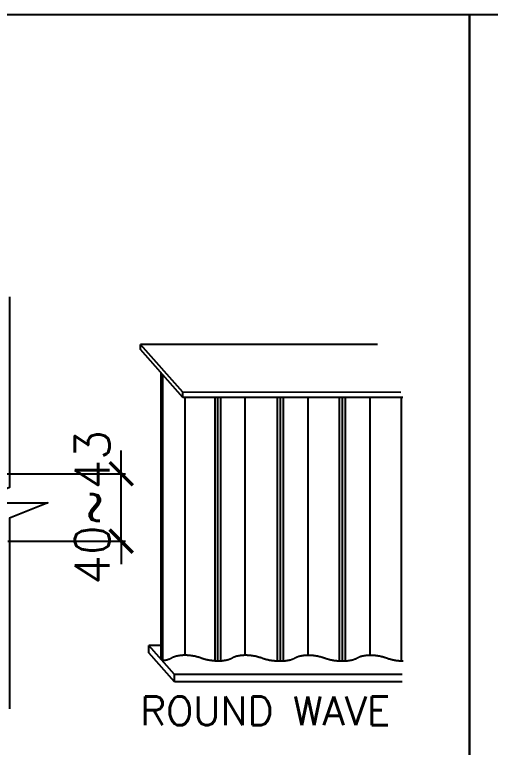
# Model space of a CAD drawing. Header units: metres. Extents: x -297536 to 1852864, y -630451 to -422551.
# Drawn here: x 1604573 to 1610732, y -497772 to -488279 of the extents above; entities that cross this region are included whole.
import ezdxf
from ezdxf.enums import TextEntityAlignment as Align

# ---------------------------------------------------------------- set-up
doc = ezdxf.new("R2010")
doc.units = ezdxf.units.M
doc.header["$LTSCALE"] = 700
doc.linetypes.add('XKITLINE00', pattern=[0])
for name, color, linetype in [('5C', 3, 'Continuous'), ('DIM', 7, 'Continuous'), ('HID', 251, 'Continuous'), ('MAIN', 1, 'Continuous'), ('TEX', 3, 'Continuous')]:
    doc.layers.add(name, color=color, linetype=linetype)
doc.styles.add('HGTXT', font='romans.shx', dxfattribs={"bigfont": 'WHGTXT.shx'})
doc.dimstyles.new('KJ', dxfattribs={"dimscale": 700, "dimtxt": 1.5, "dimasz": 1, "dimexe": 0.18, "dimexo": 2, "dimgap": 0.5, "dimtad": 1, "dimdec": 0, "dimzin": 0, "dimdsep": 46, "dimlunit": 6, "dimtxsty": 'HGTXT', "dimblk": 'ARCHTICK', "dimcen": 0.09, "dimclrt": 3, "dimadec": 0, "dimazin": 0, "dimtfac": 1, "dimtdec": 0, "dimtix": 1, "dimtmove": 0, "dimatfit": 0, "dimldrblk": 'OBLIQUE', "dimfxl": 1, "dimtolj": 1, "dimtzin": 0, "dimarcsym": 0})

# ---------------------------------------------------------------- blocks, each defined once
blk = doc.blocks.new('_ArchTick')
at = {"color": 0, "linetype": 'ByBlock', "const_width": 0.15}
blk.add_lwpolyline([(-0.5, -0.5), (0.5, 0.5)], dxfattribs=at)
blk = doc.blocks.new('*D753')
at = {"layer": 'Defpoints', "color": 0, "transparency": 16777216}
for p in [(1603302.1, -494227.6), (1605953.2, -494227.6), (1603886.5, -495100.9)]:
    blk.add_point(p, dxfattribs=at)
at = {"layer": 'DIM', "color": 0, "lineweight": -2, "transparency": 16777216}
for p, q in [((1605953.2, -494227.6), (1605953.2, -493927.6)), ((1603902.1, -494227.6), (1606007.2, -494227.6)), ((1605953.2, -495100.9), (1605953.2, -494227.6)), ((1604486.5, -495100.9), (1606007.2, -495100.9)), ((1605953.2, -495100.9), (1605953.2, -495400.9))]:
    blk.add_line(p, q, dxfattribs=at)
at = {"layer": 'DIM', "color": 0, "lineweight": -2, "transparency": 16777216, "xscale": 300, "yscale": 300, "zscale": 300}
for p, rotation in [((1605953.2, -494227.6), 270), ((1605953.2, -495100.9), 90)]:
    blk.add_blockref('_ArchTick', p, dxfattribs=dict(at, rotation=rotation))
at = {"layer": 'DIM', "color": 3, "transparency": 16777216, "insert": (1605578.2, -494664.2), "char_height": 450, "attachment_point": 5, "rotation": 90, "style": 'HGTXT'}
blk.add_mtext('\\A1;40~43', dxfattribs=at)
blk = doc.blocks.new('_Oblique')
at = {"color": 0, "linetype": 'ByBlock', "lineweight": -2}
blk.add_line((-0.5, -0.5), (0.5, 0.5), dxfattribs=at)
blk = doc.blocks.new('ECO')
at = {"layer": '5C'}
for p, q in [((111070, -709914), (111070, -709833)), ((111731, -710584), (111070, -709833)), ((114778, -709834), (111070, -709833)), ((111731, -710665), (111070, -709914)), ((111388, -710276), (111387, -714765)), ((111413, -710303), (111412, -714793)), ((111731, -710665), (111731, -710584)), ((115146, -710585), (111731, -710584)), ((115175, -710666), (111731, -710665)), ((111388, -714553), (111200, -714553)), ((111200, -714668), (111200, -714553)), ((111600, -715006), (111200, -714553)), ((111600, -715122), (111200, -714668)), ((111600, -715122), (111600, -715006)), ((115166, -715007), (111600, -715006)), ((115166, -715123), (111600, -715122))]:
    blk.add_line(p, q, dxfattribs=at)
at = {"layer": 'HID'}
for p, q in [((111769, -714705), (111769, -710665)), ((112237, -714795), (112237, -710666)), ((112277, -714798), (112277, -710668)), ((112328, -714795), (112328, -710666)), ((112700, -710666), (112700, -714705)), ((113212, -714797), (113212, -710666)), ((113258, -714795), (113258, -710664)), ((113308, -714792), (113308, -710661)), ((113686, -710666), (113686, -714706)), ((114184, -714798), (114184, -710666)), ((114232, -714799), (114232, -710668)), ((114279, -714795), (114279, -710664)), ((114659, -710666), (114659, -714706)), ((115157, -714798), (115157, -710666))]:
    blk.add_line(p, q, dxfattribs=at)
at = {"layer": 'HID', "linetype": 'XKITLINE00'}
for p, q in [((111718, -714706), (111710, -714707)), ((111726, -714706), (111718, -714706)), ((111735, -714705), (111726, -714706)), ((111743, -714705), (111735, -714705)), ((111752, -714705), (111743, -714705)), ((111760, -714705), (111752, -714705)), ((111769, -714705), (111760, -714705)), ((111778, -714705), (111769, -714705)), ((111787, -714705), (111778, -714705)), ((111795, -714705), (111787, -714705)), ((111804, -714706), (111795, -714705)), ((111813, -714706), (111804, -714706)), ((111822, -714707), (111813, -714706)), ((112673, -714706), (112665, -714707)), ((112682, -714706), (112673, -714706)), ((112690, -714705), (112682, -714706)), ((112699, -714705), (112690, -714705)), ((112707, -714705), (112699, -714705)), ((112716, -714705), (112707, -714705)), ((112725, -714705), (112716, -714705)), ((112734, -714705), (112725, -714705)), ((112742, -714706), (112734, -714705)), ((112751, -714706), (112742, -714706)), ((112760, -714707), (112751, -714706)), ((113691, -714706), (113683, -714706)), ((113700, -714706), (113691, -714706)), ((113709, -714706), (113700, -714706)), ((114664, -714706), (114655, -714706)), ((114673, -714706), (114664, -714706)), ((114681, -714706), (114673, -714706)), ((111420, -714792), (111412, -714793)), ((111428, -714790), (111420, -714792)), ((111436, -714789), (111428, -714790)), ((111444, -714788), (111436, -714789)), ((111452, -714786), (111444, -714788)), ((111460, -714785), (111452, -714786)), ((111467, -714783), (111460, -714785)), ((111475, -714781), (111467, -714783)), ((111482, -714780), (111475, -714781)), ((111489, -714778), (111482, -714780)), ((111496, -714776), (111489, -714778)), ((111503, -714773), (111496, -714776)), ((111509, -714771), (111503, -714773)), ((111516, -714769), (111509, -714771)), ((111522, -714766), (111516, -714769)), ((111528, -714764), (111522, -714766)), ((111534, -714761), (111528, -714764)), ((111540, -714758), (111534, -714761)), ((111545, -714756), (111540, -714758)), ((111550, -714753), (111545, -714756)), ((111556, -714750), (111550, -714753)), ((111561, -714747), (111556, -714750)), ((111566, -714744), (111561, -714747)), ((111571, -714741), (111566, -714744)), ((111576, -714739), (111571, -714741)), ((111582, -714736), (111576, -714739)), ((111588, -714734), (111582, -714736)), ((111594, -714731), (111588, -714734)), ((111600, -714729), (111594, -714731)), ((111606, -714727), (111600, -714729)), ((111613, -714725), (111606, -714727)), ((111620, -714723), (111613, -714725)), ((111626, -714721), (111620, -714723)), ((111633, -714719), (111626, -714721)), ((111640, -714718), (111633, -714719)), ((111648, -714716), (111640, -714718)), ((111655, -714715), (111648, -714716)), ((111662, -714713), (111655, -714715)), ((111670, -714712), (111662, -714713)), ((111678, -714711), (111670, -714712)), ((111686, -714710), (111678, -714711)), ((111694, -714709), (111686, -714710)), ((111702, -714708), (111694, -714709)), ((111710, -714707), (111702, -714708)), ((111831, -714708), (111822, -714707)), ((111840, -714709), (111831, -714708)), ((111849, -714710), (111840, -714709)), ((111858, -714711), (111849, -714710)), ((111867, -714712), (111858, -714711)), ((111875, -714713), (111867, -714712)), ((111884, -714715), (111875, -714713)), ((111893, -714716), (111884, -714715)), ((111902, -714718), (111893, -714716)), ((111911, -714719), (111902, -714718)), ((111920, -714721), (111911, -714719)), ((111928, -714723), (111920, -714721)), ((111937, -714725), (111928, -714723)), ((111945, -714727), (111937, -714725)), ((111954, -714729), (111945, -714727)), ((111962, -714732), (111954, -714729)), ((111971, -714734), (111962, -714732)), ((111979, -714736), (111971, -714734)), ((111987, -714739), (111979, -714736)), ((111995, -714741), (111987, -714739)), ((112003, -714744), (111995, -714741)), ((112011, -714747), (112003, -714744)), ((112019, -714750), (112011, -714747)), ((112027, -714753), (112019, -714750)), ((112035, -714756), (112027, -714753)), ((112044, -714759), (112035, -714756)), ((112052, -714761), (112044, -714759)), ((112061, -714764), (112052, -714761)), ((112070, -714766), (112061, -714764)), ((112078, -714769), (112070, -714766)), ((112087, -714771), (112078, -714769)), ((112096, -714774), (112087, -714771)), ((112105, -714776), (112096, -714774)), ((112114, -714778), (112105, -714776)), ((112123, -714780), (112114, -714778)), ((112132, -714782), (112123, -714780)), ((112141, -714783), (112132, -714782)), ((112150, -714785), (112141, -714783)), ((112160, -714787), (112150, -714785)), ((112169, -714788), (112160, -714787)), ((112178, -714789), (112169, -714788)), ((112188, -714791), (112178, -714789)), ((112197, -714792), (112188, -714791)), ((112206, -714793), (112197, -714792)), ((112215, -714794), (112206, -714793)), ((112225, -714794), (112215, -714794)), ((112234, -714795), (112225, -714794)), ((112243, -714796), (112234, -714795)), ((112253, -714796), (112243, -714796)), ((112262, -714797), (112253, -714796)), ((112271, -714797), (112262, -714797)), ((112280, -714797), (112271, -714797)), ((112289, -714797), (112280, -714797)), ((112298, -714797), (112289, -714797)), ((112307, -714797), (112298, -714797)), ((112316, -714796), (112307, -714797)), ((112325, -714796), (112316, -714796)), ((112333, -714795), (112325, -714796)), ((112342, -714795), (112333, -714795)), ((112350, -714794), (112342, -714795)), ((112359, -714793), (112350, -714794)), ((112367, -714792), (112359, -714793)), ((112375, -714791), (112367, -714792)), ((112383, -714789), (112375, -714791)), ((112391, -714788), (112383, -714789)), ((112399, -714787), (112391, -714788)), ((112407, -714785), (112399, -714787)), ((112414, -714783), (112407, -714785)), ((112422, -714782), (112414, -714783)), ((112429, -714780), (112422, -714782)), ((112436, -714778), (112429, -714780)), ((112443, -714776), (112436, -714778)), ((112450, -714774), (112443, -714776)), ((112456, -714771), (112450, -714774)), ((112463, -714769), (112456, -714771)), ((112469, -714767), (112463, -714769)), ((112475, -714764), (112469, -714767)), ((112481, -714761), (112475, -714764)), ((112487, -714759), (112481, -714761)), ((112492, -714756), (112487, -714759)), ((112498, -714753), (112492, -714756)), ((112503, -714750), (112498, -714753)), ((112508, -714747), (112503, -714750)), ((112513, -714744), (112508, -714747)), ((112518, -714742), (112513, -714744)), ((112523, -714739), (112518, -714742)), ((112529, -714736), (112523, -714739)), ((112535, -714734), (112529, -714736)), ((112541, -714732), (112535, -714734)), ((112547, -714729), (112541, -714732)), ((112553, -714727), (112547, -714729)), ((112560, -714725), (112553, -714727)), ((112567, -714723), (112560, -714725)), ((112573, -714721), (112567, -714723)), ((112580, -714719), (112573, -714721)), ((112587, -714718), (112580, -714719)), ((112595, -714716), (112587, -714718)), ((112602, -714715), (112595, -714716)), ((112610, -714713), (112602, -714715)), ((112617, -714712), (112610, -714713)), ((112625, -714711), (112617, -714712)), ((112633, -714710), (112625, -714711)), ((112641, -714709), (112633, -714710)), ((112649, -714708), (112641, -714709)), ((112657, -714707), (112649, -714708)), ((112665, -714707), (112657, -714707)), ((112769, -714707), (112760, -714707)), ((112778, -714708), (112769, -714707)), ((112787, -714709), (112778, -714708)), ((112796, -714710), (112787, -714709)), ((112805, -714711), (112796, -714710)), ((112814, -714712), (112805, -714711)), ((112823, -714713), (112814, -714712)), ((112831, -714715), (112823, -714713)), ((112840, -714716), (112831, -714715)), ((112849, -714718), (112840, -714716)), ((112858, -714720), (112849, -714718)), ((112867, -714721), (112858, -714720)), ((112875, -714723), (112867, -714721)), ((112884, -714725), (112875, -714723)), ((112893, -714727), (112884, -714725)), ((112901, -714729), (112893, -714727)), ((112910, -714732), (112901, -714729)), ((112918, -714734), (112910, -714732)), ((112926, -714737), (112918, -714734)), ((112934, -714739), (112926, -714737)), ((112942, -714742), (112934, -714739)), ((112950, -714744), (112942, -714742)), ((112958, -714747), (112950, -714744)), ((112966, -714750), (112958, -714747)), ((112974, -714753), (112966, -714750)), ((112983, -714756), (112974, -714753)), ((112991, -714759), (112983, -714756)), ((112999, -714761), (112991, -714759)), ((113008, -714764), (112999, -714761)), ((113017, -714767), (113008, -714764)), ((113025, -714769), (113017, -714767)), ((113034, -714772), (113025, -714769)), ((113043, -714774), (113034, -714772)), ((113052, -714776), (113043, -714774)), ((113061, -714778), (113052, -714776)), ((113070, -714780), (113061, -714778)), ((113079, -714782), (113070, -714780)), ((113088, -714784), (113079, -714782)), ((113098, -714785), (113088, -714784)), ((113107, -714787), (113098, -714785)), ((113116, -714788), (113107, -714787)), ((113125, -714790), (113116, -714788)), ((113135, -714791), (113125, -714790)), ((113144, -714792), (113135, -714791)), ((113153, -714793), (113144, -714792)), ((113163, -714794), (113153, -714793)), ((113172, -714795), (113163, -714794)), ((113181, -714795), (113172, -714795)), ((113190, -714796), (113181, -714795)), ((113200, -714796), (113190, -714796)), ((113209, -714797), (113200, -714796)), ((113218, -714797), (113209, -714797)), ((113227, -714797), (113218, -714797)), ((113236, -714798), (113227, -714797)), ((113245, -714798), (113236, -714798)), ((113255, -714798), (113245, -714798)), ((113264, -714798), (113255, -714798)), ((113273, -714798), (113264, -714798)), ((113282, -714798), (113273, -714798)), ((113291, -714798), (113282, -714798)), ((113299, -714798), (113291, -714798)), ((113308, -714797), (113299, -714798)), ((113317, -714797), (113308, -714797)), ((113326, -714796), (113317, -714797)), ((113334, -714795), (113326, -714796)), ((113342, -714794), (113334, -714795)), ((113351, -714793), (113342, -714794)), ((113359, -714792), (113351, -714793)), ((113367, -714791), (113359, -714792)), ((113375, -714789), (113367, -714791)), ((113383, -714788), (113375, -714789)), ((113390, -714786), (113383, -714788)), ((113398, -714785), (113390, -714786)), ((113405, -714783), (113398, -714785)), ((113413, -714781), (113405, -714783)), ((113420, -714779), (113413, -714781)), ((113427, -714777), (113420, -714779)), ((113433, -714775), (113427, -714777)), ((113440, -714773), (113433, -714775)), ((113446, -714770), (113440, -714773)), ((113453, -714768), (113446, -714770)), ((113459, -714765), (113453, -714768)), ((113465, -714763), (113459, -714765)), ((113470, -714760), (113465, -714763)), ((113476, -714757), (113470, -714760)), ((113481, -714754), (113476, -714757)), ((113486, -714751), (113481, -714754)), ((113491, -714748), (113486, -714751)), ((113496, -714746), (113491, -714748)), ((113502, -714743), (113496, -714746)), ((113507, -714740), (113502, -714743)), ((113513, -714738), (113507, -714740)), ((113519, -714735), (113513, -714738)), ((113525, -714733), (113519, -714735)), ((113531, -714731), (113525, -714733)), ((113537, -714729), (113531, -714731)), ((113544, -714726), (113537, -714729)), ((113550, -714725), (113544, -714726)), ((113557, -714723), (113550, -714725)), ((113564, -714721), (113557, -714723)), ((113571, -714719), (113564, -714721)), ((113578, -714718), (113571, -714719)), ((113586, -714716), (113578, -714718)), ((113593, -714715), (113586, -714716)), ((113601, -714713), (113593, -714715)), ((113609, -714712), (113601, -714713)), ((113616, -714711), (113609, -714712)), ((113624, -714710), (113616, -714711)), ((113632, -714709), (113624, -714710)), ((113641, -714709), (113632, -714709)), ((113649, -714708), (113641, -714709)), ((113657, -714707), (113649, -714708)), ((113666, -714707), (113657, -714707)), ((113674, -714707), (113666, -714707)), ((113683, -714706), (113674, -714707)), ((113717, -714707), (113709, -714706)), ((113726, -714707), (113717, -714707)), ((113735, -714707), (113726, -714707)), ((113744, -714708), (113735, -714707)), ((113753, -714709), (113744, -714708)), ((113762, -714709), (113753, -714709)), ((113771, -714710), (113762, -714709)), ((113780, -714711), (113771, -714710)), ((113788, -714712), (113780, -714711)), ((113797, -714713), (113788, -714712)), ((113806, -714715), (113797, -714713)), ((113815, -714716), (113806, -714715)), ((113824, -714718), (113815, -714716)), ((113833, -714719), (113824, -714718)), ((113842, -714721), (113833, -714719)), ((113850, -714723), (113842, -714721)), ((113859, -714725), (113850, -714723)), ((113868, -714727), (113859, -714725)), ((113876, -714729), (113868, -714727)), ((113885, -714731), (113876, -714729)), ((113893, -714733), (113885, -714731)), ((113902, -714735), (113893, -714733)), ((113910, -714738), (113902, -714735)), ((113918, -714740), (113910, -714738)), ((113926, -714743), (113918, -714740)), ((113934, -714746), (113926, -714743)), ((113942, -714749), (113934, -714746)), ((113950, -714751), (113942, -714749)), ((113958, -714754), (113950, -714751)), ((113966, -714757), (113958, -714754)), ((113975, -714760), (113966, -714757)), ((113983, -714763), (113975, -714760)), ((113992, -714765), (113983, -714763)), ((114000, -714768), (113992, -714765)), ((114009, -714770), (114000, -714768)), ((114018, -714773), (114009, -714770)), ((114027, -714775), (114018, -714773)), ((114036, -714777), (114027, -714775)), ((114045, -714779), (114036, -714777)), ((114054, -714781), (114045, -714779)), ((114063, -714783), (114054, -714781)), ((114072, -714785), (114063, -714783)), ((114081, -714787), (114072, -714785)), ((114091, -714788), (114081, -714787)), ((114100, -714790), (114091, -714788)), ((114109, -714791), (114100, -714790)), ((114118, -714792), (114109, -714791)), ((114128, -714793), (114118, -714792)), ((114137, -714794), (114128, -714793)), ((114146, -714795), (114137, -714794)), ((114156, -714796), (114146, -714795)), ((114165, -714797), (114156, -714796)), ((114174, -714797), (114165, -714797)), ((114183, -714798), (114174, -714797)), ((114193, -714798), (114183, -714798)), ((114200, -714797), (114191, -714797)), ((114202, -714798), (114193, -714798)), ((114209, -714798), (114200, -714797)), ((114211, -714798), (114202, -714798)), ((114218, -714798), (114209, -714798)), ((114227, -714798), (114218, -714798)), ((114236, -714798), (114227, -714798)), ((114245, -714798), (114236, -714798)), ((114254, -714798), (114245, -714798)), ((114263, -714798), (114254, -714798)), ((114272, -714798), (114263, -714798)), ((114281, -714797), (114272, -714798)), ((114290, -714797), (114281, -714797)), ((114298, -714796), (114290, -714797)), ((114307, -714795), (114298, -714796)), ((114315, -714794), (114307, -714795)), ((114323, -714793), (114315, -714794)), ((114332, -714792), (114323, -714793)), ((114340, -714791), (114332, -714792)), ((114348, -714789), (114340, -714791)), ((114355, -714788), (114348, -714789)), ((114363, -714786), (114355, -714788)), ((114371, -714785), (114363, -714786)), ((114378, -714783), (114371, -714785)), ((114385, -714781), (114378, -714783)), ((114392, -714779), (114385, -714781)), ((114399, -714777), (114392, -714779)), ((114406, -714775), (114399, -714777)), ((114413, -714773), (114406, -714775)), ((114419, -714770), (114413, -714773)), ((114425, -714768), (114419, -714770)), ((114431, -714765), (114425, -714768)), ((114437, -714763), (114431, -714765)), ((114443, -714760), (114437, -714763)), ((114449, -714757), (114443, -714760)), ((114454, -714754), (114449, -714757)), ((114459, -714751), (114454, -714754)), ((114464, -714748), (114459, -714751)), ((114469, -714746), (114464, -714748)), ((114474, -714743), (114469, -714746)), ((114480, -714740), (114474, -714743)), ((114486, -714738), (114480, -714740)), ((114491, -714735), (114486, -714738)), ((114497, -714733), (114491, -714735)), ((114504, -714731), (114497, -714733)), ((114510, -714729), (114504, -714731)), ((114516, -714726), (114510, -714729)), ((114523, -714725), (114516, -714726)), ((114530, -714723), (114523, -714725)), ((114537, -714721), (114530, -714723)), ((114544, -714719), (114537, -714721)), ((114551, -714718), (114544, -714719)), ((114558, -714716), (114551, -714718)), ((114566, -714715), (114558, -714716)), ((114574, -714713), (114566, -714715)), ((114581, -714712), (114574, -714713)), ((114589, -714711), (114581, -714712)), ((114597, -714710), (114589, -714711)), ((114605, -714709), (114597, -714710)), ((114613, -714709), (114605, -714709)), ((114622, -714708), (114613, -714709)), ((114630, -714707), (114622, -714708)), ((114638, -714707), (114630, -714707)), ((114647, -714707), (114638, -714707)), ((114655, -714706), (114647, -714707)), ((114690, -714707), (114681, -714706)), ((114699, -714707), (114690, -714707)), ((114708, -714707), (114699, -714707)), ((114717, -714708), (114708, -714707)), ((114725, -714709), (114717, -714708)), ((114734, -714709), (114725, -714709)), ((114743, -714710), (114734, -714709)), ((114752, -714711), (114743, -714710)), ((114761, -714712), (114752, -714711)), ((114770, -714713), (114761, -714712)), ((114779, -714715), (114770, -714713)), ((114788, -714716), (114779, -714715)), ((114797, -714718), (114788, -714716)), ((114805, -714719), (114797, -714718)), ((114814, -714721), (114805, -714719)), ((114823, -714723), (114814, -714721)), ((114832, -714725), (114823, -714723)), ((114840, -714727), (114832, -714725)), ((114849, -714729), (114840, -714727)), ((114857, -714731), (114849, -714729)), ((114866, -714733), (114857, -714731)), ((114874, -714735), (114866, -714733)), ((114883, -714738), (114874, -714735)), ((114891, -714740), (114883, -714738)), ((114899, -714743), (114891, -714740)), ((114907, -714746), (114899, -714743)), ((114915, -714749), (114907, -714746)), ((114923, -714751), (114915, -714749)), ((114931, -714754), (114923, -714751)), ((114939, -714757), (114931, -714754)), ((114947, -714760), (114939, -714757)), ((114956, -714763), (114947, -714760)), ((114964, -714765), (114956, -714763)), ((114973, -714768), (114964, -714765)), ((114982, -714770), (114973, -714768)), ((114991, -714773), (114982, -714770)), ((114999, -714775), (114991, -714773)), ((115008, -714777), (114999, -714775)), ((115017, -714779), (115008, -714777)), ((115026, -714781), (115017, -714779)), ((115036, -714783), (115026, -714781)), ((115045, -714785), (115036, -714783)), ((115054, -714787), (115045, -714785)), ((115063, -714788), (115054, -714787)), ((115072, -714790), (115063, -714788)), ((115082, -714791), (115072, -714790)), ((115091, -714792), (115082, -714791)), ((115100, -714793), (115091, -714792)), ((115110, -714794), (115100, -714793)), ((115119, -714795), (115110, -714794)), ((115128, -714796), (115119, -714795)), ((115138, -714797), (115128, -714796)), ((115147, -714797), (115138, -714797)), ((115156, -714798), (115147, -714797)), ((115165, -714798), (115156, -714798)), ((115174, -714798), (115165, -714798)), ((115183, -714798), (115174, -714798))]:
    blk.add_line(p, q, dxfattribs=at)

msp = doc.modelspace()

# ---------------------------------------------------------------- linework, layer by layer
at = {"color": 5}
for points in [[(1595464.2, -488279.4), (1610464.2, -488279.4), (1610464.2, -503279.4), (1595464.2, -503279.4)], [(1610464.2, -488279.4), (1625464.2, -488279.4), (1625464.2, -503279.4), (1610464.2, -503279.4)]]:
    msp.add_lwpolyline(points, close=True, dxfattribs=at)
at = {"layer": 'DIM'}
msp.add_lwpolyline([(1604505.7, -491935.1), (1604505.7, -494405.5), (1604009.5, -494603.9), (1605001.9, -494603.9), (1604505.7, -494802.4), (1604505.7, -497272.8)], dxfattribs=at)

# ---------------------------------------------------------------- block references
at = {"layer": 'MAIN', "xscale": 0.8269728571758606, "yscale": 0.8269728571758606, "zscale": 0.8269728571758606}
msp.add_blockref('ECO', (1514352.1, 94461.7), dxfattribs=at)

# ---------------------------------------------------------------- texts
at = {"layer": 'TEX', "style": 'HGTXT'}
msp.add_text('ROUND WAVE', height=372.14, dxfattribs=at).set_placement((1607819.8, -497301), align=Align.MIDDLE_CENTER)

# ---------------------------------------------------------------- dimensions: what is measured, and where the dimension line sits
at = {"layer": 'DIM'}
dim = msp.add_linear_dim(base=(1605953.2, -494227.6), p1=(1603886.5, -495100.9), p2=(1603302.1, -494227.6), angle=90, text='40~43', dimstyle='KJ', override={"dimscale": 300, "dimtxsty": 'HGTXT', "dimldrblk": 'Oblique'}, dxfattribs=at)
dim.commit()
dim.dimension.update_dxf_attribs({"geometry": '*D753', "text_midpoint": (1605578.2, -494664.2)})

doc.saveas('drawing.dxf')
